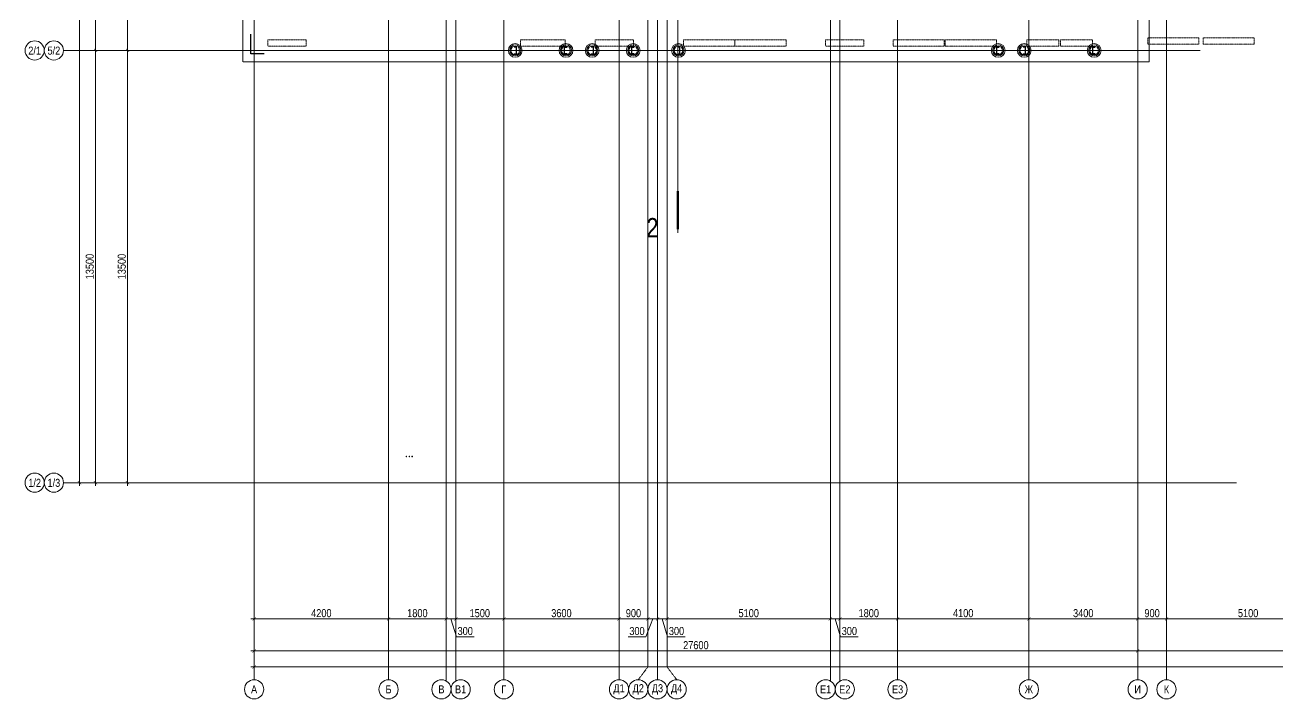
# Model space of a CAD drawing. Header units: millimetres. Extents: x -65509 to 912790, y 446 to 713294.
# Drawn here: x 110242 to 149379, y 288522 to 309571 of the extents above; entities that cross this region are included whole.
import ezdxf
from ezdxf.enums import TextEntityAlignment as Align

# ---------------------------------------------------------------- set-up
doc = ezdxf.new("R2010")
doc.units = ezdxf.units.MM
for name, pattern in [('CENTER2', [28.575, 19.05, -3.175, 3.175, -3.175]), ('DASHED', [19.05, 12.7, -6.35]), ('HIDDEN2', [4.7625, 3.175, -1.5875])]:
    doc.linetypes.add(name, pattern=pattern)
doc.layers.get('Defpoints').update_dxf_attribs({"color": 250})
for name, color, linetype, lineweight in [('!!! КОНСТРУКТИВ_несоответствия', 10, 'Continuous', 50), ('АР_Кровля_разуклонка', 4, 'Continuous', 9), ('АР_Разрезы марка', 7, 'Continuous', 13), ('КМ_Фахверки', 250, 'Continuous', 25), ('КМ_Фахверки_марка для кладочных', 250, 'Continuous', 25), ('КМ_Фахверки_марка_внутренние', 250, 'Continuous', 25), ('РД_Оси_100', 250, 'Continuous', 0), ('РД_Оси_размер', 250, 'Continuous', 0), ('РД_Размеры КП', 250, 'Continuous', 25)]:
    doc.layers.add(name, color=color, linetype=linetype, lineweight=lineweight)
doc.layers.add('АР_Делит', color=250, linetype='Continuous', lineweight=0, plot=False)
doc.layers.add('АР_Отопительные приборы', color=1, linetype='HIDDEN2', lineweight=0, true_color=0xff0000)
doc.styles.add('style1', font='ARIALN.TTF')
doc.styles.add('ккк', font='isocpeur.ttf', dxfattribs={"width": 0.85, "oblique": 15})
doc.dimstyles.new('Dim100_ареал', dxfattribs={"dimscale": 100, "dimtxt": 2.5, "dimasz": 1, "dimexe": 1, "dimexo": 1, "dimgap": 0.5, "dimtad": 1, "dimzin": 12, "dimdsep": 46, "dimtxsty": 'style1', "dimblk": 'ARCHTICK', "dimcen": 1, "dimdle": 1, "dimclrd": 256, "dimclre": 256, "dimaunit": 1, "dimadec": 0, "dimazin": 3, "dimtfac": 1, "dimtmove": 1, "dimatfit": 3, "dimldrblk": 'OPEN30', "dimfxl": 4, "dimfxlon": 1, "dimtolj": 1, "dimtzin": 0, "dimlwd": 9, "dimlwe": 9, "dimarcsym": 0})

# ---------------------------------------------------------------- blocks, each defined once
blk = doc.blocks.new('_ArchTick')
at = {"color": 0, "linetype": 'ByBlock', "const_width": 0.15}
blk.add_lwpolyline([(-0.5, -0.5), (0.5, 0.5)], dxfattribs=at)
blk = doc.blocks.new('*D228')
at = {"layer": 'Defpoints', "color": 0, "transparency": 16777216}
for p in [(0, -3255), (4200, -3255), (4200, -4255)]:
    blk.add_point(p, dxfattribs=at)
at = {"layer": 'РД_Оси_размер', "color": 0, "lineweight": 5, "transparency": 16777216}
for p, q in [((-100, -4255), (4300, -4255)), ((0, -4055), (0, -4355)), ((4200, -4055), (4200, -4355))]:
    blk.add_line(p, q, dxfattribs=at)
at = {"layer": 'РД_Оси_размер', "color": 0, "lineweight": 5, "transparency": 16777216, "xscale": 100, "yscale": 100, "zscale": 100, "rotation": 180}
blk.add_blockref('_ArchTick', (0, -4255), dxfattribs=at)
at = {"layer": 'РД_Оси_размер', "color": 0, "lineweight": 5, "transparency": 16777216, "xscale": 100, "yscale": 100, "zscale": 100}
blk.add_blockref('_ArchTick', (4200, -4255), dxfattribs=at)
at = {"layer": 'РД_Оси_размер', "color": 0, "transparency": 16777216, "insert": (2100, -4077), "char_height": 250, "attachment_point": 5, "style": 'style1'}
blk.add_mtext('\\A1;4200', dxfattribs=at)
blk = doc.blocks.new('_Open30')
at = {"color": 0, "linetype": 'ByBlock', "lineweight": -2}
for p, q in [((-1, 0.27), (0, 0)), ((0, 0), (-1, -0.27)), ((0, 0), (-1, 0))]:
    blk.add_line(p, q, dxfattribs=at)
blk = doc.blocks.new('A-iden')
at = {"linetype": 'Continuous', "lineweight": 5}
blk.add_circle((0, -4), 3, dxfattribs=at)
at = {"color": 0, "linetype": 'Continuous', "lineweight": 20, "style": 'ккк', "width": 0.85}
blk.add_attdef('ID', text='', height=8, dxfattribs=at).set_placement((0.31, -3.85), align=Align.MIDDLE_CENTER)
blk = doc.blocks.new('*D281')
at = {"layer": 'Defpoints', "color": 0, "transparency": 16777216}
for p in [(4200, -3255), (6000, -3255), (6000, -4255)]:
    blk.add_point(p, dxfattribs=at)
at = {"layer": 'РД_Оси_размер', "color": 0, "lineweight": 5, "transparency": 16777216}
for p, q in [((4100, -4255), (6100, -4255)), ((4200, -4055), (4200, -4355)), ((6000, -4055), (6000, -4355))]:
    blk.add_line(p, q, dxfattribs=at)
at = {"layer": 'РД_Оси_размер', "color": 0, "lineweight": 5, "transparency": 16777216, "xscale": 100, "yscale": 100, "zscale": 100, "rotation": 180}
blk.add_blockref('_ArchTick', (4200, -4255), dxfattribs=at)
at = {"layer": 'РД_Оси_размер', "color": 0, "lineweight": 5, "transparency": 16777216, "xscale": 100, "yscale": 100, "zscale": 100}
blk.add_blockref('_ArchTick', (6000, -4255), dxfattribs=at)
at = {"layer": 'РД_Оси_размер', "color": 0, "transparency": 16777216, "insert": (5100, -4077), "char_height": 250, "attachment_point": 5, "style": 'style1'}
blk.add_mtext('\\A1;1800', dxfattribs=at)
blk = doc.blocks.new('*D282')
at = {"layer": 'Defpoints', "color": 0, "transparency": 16777216}
for p in [(6000, -3255), (6300, -3255), (6300, -4255)]:
    blk.add_point(p, dxfattribs=at)
at = {"layer": 'РД_Оси_размер', "color": 0, "lineweight": 5, "transparency": 16777216}
for p, q in [((5900, -4255), (6400, -4255)), ((6000, -4055), (6000, -4355)), ((6150, -4255), (6317, -4813)), ((6300, -4055), (6300, -4355)), ((6317, -4813), (6870, -4813))]:
    blk.add_line(p, q, dxfattribs=at)
at = {"layer": 'РД_Оси_размер', "color": 0, "lineweight": 5, "transparency": 16777216, "xscale": 100, "yscale": 100, "zscale": 100, "rotation": 180}
blk.add_blockref('_ArchTick', (6000, -4255), dxfattribs=at)
at = {"layer": 'РД_Оси_размер', "color": 0, "lineweight": 5, "transparency": 16777216, "xscale": 100, "yscale": 100, "zscale": 100}
blk.add_blockref('_ArchTick', (6300, -4255), dxfattribs=at)
at = {"layer": 'РД_Оси_размер', "color": 0, "transparency": 16777216, "insert": (6594, -4635), "char_height": 250, "attachment_point": 5, "style": 'style1'}
blk.add_mtext('\\A1;300', dxfattribs=at)
blk = doc.blocks.new('*D283')
at = {"layer": 'Defpoints', "color": 0, "transparency": 16777216}
for p in [(6300, -3255), (7800, -3255), (7800, -4255)]:
    blk.add_point(p, dxfattribs=at)
at = {"layer": 'РД_Оси_размер', "color": 0, "lineweight": 5, "transparency": 16777216}
for p, q in [((6200, -4255), (7900, -4255)), ((6300, -4055), (6300, -4355)), ((7800, -4055), (7800, -4355))]:
    blk.add_line(p, q, dxfattribs=at)
at = {"layer": 'РД_Оси_размер', "color": 0, "lineweight": 5, "transparency": 16777216, "xscale": 100, "yscale": 100, "zscale": 100, "rotation": 180}
blk.add_blockref('_ArchTick', (6300, -4255), dxfattribs=at)
at = {"layer": 'РД_Оси_размер', "color": 0, "lineweight": 5, "transparency": 16777216, "xscale": 100, "yscale": 100, "zscale": 100}
blk.add_blockref('_ArchTick', (7800, -4255), dxfattribs=at)
at = {"layer": 'РД_Оси_размер', "color": 0, "transparency": 16777216, "insert": (7050, -4077), "char_height": 250, "attachment_point": 5, "style": 'style1'}
blk.add_mtext('\\A1;1500', dxfattribs=at)
blk = doc.blocks.new('*D284')
at = {"layer": 'Defpoints', "color": 0, "transparency": 16777216}
for p in [(7800, -3255), (11400, -3255), (11400, -4255)]:
    blk.add_point(p, dxfattribs=at)
at = {"layer": 'РД_Оси_размер', "color": 0, "lineweight": 5, "transparency": 16777216}
for p, q in [((7700, -4255), (11500, -4255)), ((7800, -4055), (7800, -4355)), ((11400, -4055), (11400, -4355))]:
    blk.add_line(p, q, dxfattribs=at)
at = {"layer": 'РД_Оси_размер', "color": 0, "lineweight": 5, "transparency": 16777216, "xscale": 100, "yscale": 100, "zscale": 100, "rotation": 180}
blk.add_blockref('_ArchTick', (7800, -4255), dxfattribs=at)
at = {"layer": 'РД_Оси_размер', "color": 0, "lineweight": 5, "transparency": 16777216, "xscale": 100, "yscale": 100, "zscale": 100}
blk.add_blockref('_ArchTick', (11400, -4255), dxfattribs=at)
at = {"layer": 'РД_Оси_размер', "color": 0, "transparency": 16777216, "insert": (9600, -4077), "char_height": 250, "attachment_point": 5, "style": 'style1'}
blk.add_mtext('\\A1;3600', dxfattribs=at)
blk = doc.blocks.new('*D285')
at = {"layer": 'Defpoints', "color": 0, "transparency": 16777216}
for p in [(11400, -3255), (12300, -3255), (12300, -4255)]:
    blk.add_point(p, dxfattribs=at)
at = {"layer": 'РД_Оси_размер', "color": 0, "lineweight": 5, "transparency": 16777216}
for p, q in [((11300, -4255), (12400, -4255)), ((11400, -4055), (11400, -4355)), ((12300, -4055), (12300, -4355))]:
    blk.add_line(p, q, dxfattribs=at)
at = {"layer": 'РД_Оси_размер', "color": 0, "lineweight": 5, "transparency": 16777216, "xscale": 100, "yscale": 100, "zscale": 100, "rotation": 180}
blk.add_blockref('_ArchTick', (11400, -4255), dxfattribs=at)
at = {"layer": 'РД_Оси_размер', "color": 0, "lineweight": 5, "transparency": 16777216, "xscale": 100, "yscale": 100, "zscale": 100}
blk.add_blockref('_ArchTick', (12300, -4255), dxfattribs=at)
at = {"layer": 'РД_Оси_размер', "color": 0, "transparency": 16777216, "insert": (11850, -4077), "char_height": 250, "attachment_point": 5, "style": 'style1'}
blk.add_mtext('\\A1;900', dxfattribs=at)
blk = doc.blocks.new('*D286')
at = {"layer": 'Defpoints', "color": 0, "transparency": 16777216}
for p in [(12300, -3255), (12600, -3255), (12600, -4255)]:
    blk.add_point(p, dxfattribs=at)
at = {"layer": 'РД_Оси_размер', "color": 0, "lineweight": 5, "transparency": 16777216}
for p, q in [((12200, -4255), (12700, -4255)), ((12450, -4255), (12237, -4813)), ((12300, -4055), (12300, -4355)), ((12600, -4055), (12600, -4355)), ((12237, -4813), (11684, -4813))]:
    blk.add_line(p, q, dxfattribs=at)
at = {"layer": 'РД_Оси_размер', "color": 0, "lineweight": 5, "transparency": 16777216, "xscale": 100, "yscale": 100, "zscale": 100, "rotation": 180}
blk.add_blockref('_ArchTick', (12300, -4255), dxfattribs=at)
at = {"layer": 'РД_Оси_размер', "color": 0, "lineweight": 5, "transparency": 16777216, "xscale": 100, "yscale": 100, "zscale": 100}
blk.add_blockref('_ArchTick', (12600, -4255), dxfattribs=at)
at = {"layer": 'РД_Оси_размер', "color": 0, "transparency": 16777216, "insert": (11960, -4636), "char_height": 250, "attachment_point": 5, "style": 'style1'}
blk.add_mtext('\\A1;300', dxfattribs=at)
blk = doc.blocks.new('*D287')
at = {"layer": 'Defpoints', "color": 0, "transparency": 16777216}
for p in [(12600, -3255), (12900, -3255), (12900, -4255)]:
    blk.add_point(p, dxfattribs=at)
at = {"layer": 'РД_Оси_размер', "color": 0, "lineweight": 5, "transparency": 16777216}
for p, q in [((12500, -4255), (13000, -4255)), ((12600, -4055), (12600, -4355)), ((12750, -4255), (12917, -4813)), ((12900, -4055), (12900, -4355)), ((12917, -4813), (13470, -4813))]:
    blk.add_line(p, q, dxfattribs=at)
at = {"layer": 'РД_Оси_размер', "color": 0, "lineweight": 5, "transparency": 16777216, "xscale": 100, "yscale": 100, "zscale": 100, "rotation": 180}
blk.add_blockref('_ArchTick', (12600, -4255), dxfattribs=at)
at = {"layer": 'РД_Оси_размер', "color": 0, "lineweight": 5, "transparency": 16777216, "xscale": 100, "yscale": 100, "zscale": 100}
blk.add_blockref('_ArchTick', (12900, -4255), dxfattribs=at)
at = {"layer": 'РД_Оси_размер', "color": 0, "transparency": 16777216, "insert": (13194, -4635), "char_height": 250, "attachment_point": 5, "style": 'style1'}
blk.add_mtext('\\A1;300', dxfattribs=at)
blk = doc.blocks.new('*D288')
at = {"layer": 'Defpoints', "color": 0, "transparency": 16777216}
for p in [(12900, -3255), (18000, -3255), (18000, -4255)]:
    blk.add_point(p, dxfattribs=at)
at = {"layer": 'РД_Оси_размер', "color": 0, "lineweight": 5, "transparency": 16777216}
for p, q in [((12800, -4255), (18100, -4255)), ((12900, -4055), (12900, -4355)), ((18000, -4055), (18000, -4355))]:
    blk.add_line(p, q, dxfattribs=at)
at = {"layer": 'РД_Оси_размер', "color": 0, "lineweight": 5, "transparency": 16777216, "xscale": 100, "yscale": 100, "zscale": 100, "rotation": 180}
blk.add_blockref('_ArchTick', (12900, -4255), dxfattribs=at)
at = {"layer": 'РД_Оси_размер', "color": 0, "lineweight": 5, "transparency": 16777216, "xscale": 100, "yscale": 100, "zscale": 100}
blk.add_blockref('_ArchTick', (18000, -4255), dxfattribs=at)
at = {"layer": 'РД_Оси_размер', "color": 0, "transparency": 16777216, "insert": (15450, -4077), "char_height": 250, "attachment_point": 5, "style": 'style1'}
blk.add_mtext('\\A1;5100', dxfattribs=at)
blk = doc.blocks.new('*D289')
at = {"layer": 'Defpoints', "color": 0, "transparency": 16777216}
for p in [(18000, -3255), (18300, -3255), (18300, -4255)]:
    blk.add_point(p, dxfattribs=at)
at = {"layer": 'РД_Оси_размер', "color": 0, "lineweight": 5, "transparency": 16777216}
for p, q in [((17900, -4255), (18400, -4255)), ((18000, -4055), (18000, -4355)), ((18150, -4255), (18317, -4813)), ((18300, -4055), (18300, -4355)), ((18317, -4813), (18870, -4813))]:
    blk.add_line(p, q, dxfattribs=at)
at = {"layer": 'РД_Оси_размер', "color": 0, "lineweight": 5, "transparency": 16777216, "xscale": 100, "yscale": 100, "zscale": 100, "rotation": 180}
blk.add_blockref('_ArchTick', (18000, -4255), dxfattribs=at)
at = {"layer": 'РД_Оси_размер', "color": 0, "lineweight": 5, "transparency": 16777216, "xscale": 100, "yscale": 100, "zscale": 100}
blk.add_blockref('_ArchTick', (18300, -4255), dxfattribs=at)
at = {"layer": 'РД_Оси_размер', "color": 0, "transparency": 16777216, "insert": (18594, -4635), "char_height": 250, "attachment_point": 5, "style": 'style1'}
blk.add_mtext('\\A1;300', dxfattribs=at)
blk = doc.blocks.new('*D290')
at = {"layer": 'Defpoints', "color": 0, "transparency": 16777216}
for p in [(18300, -3255), (20100, -3255), (20100, -4255)]:
    blk.add_point(p, dxfattribs=at)
at = {"layer": 'РД_Оси_размер', "color": 0, "lineweight": 5, "transparency": 16777216}
for p, q in [((18200, -4255), (20200, -4255)), ((18300, -4055), (18300, -4355)), ((20100, -4055), (20100, -4355))]:
    blk.add_line(p, q, dxfattribs=at)
at = {"layer": 'РД_Оси_размер', "color": 0, "lineweight": 5, "transparency": 16777216, "xscale": 100, "yscale": 100, "zscale": 100, "rotation": 180}
blk.add_blockref('_ArchTick', (18300, -4255), dxfattribs=at)
at = {"layer": 'РД_Оси_размер', "color": 0, "lineweight": 5, "transparency": 16777216, "xscale": 100, "yscale": 100, "zscale": 100}
blk.add_blockref('_ArchTick', (20100, -4255), dxfattribs=at)
at = {"layer": 'РД_Оси_размер', "color": 0, "transparency": 16777216, "insert": (19200, -4077), "char_height": 250, "attachment_point": 5, "style": 'style1'}
blk.add_mtext('\\A1;1800', dxfattribs=at)
blk = doc.blocks.new('*D291')
at = {"layer": 'Defpoints', "color": 0, "transparency": 16777216}
for p in [(20100, -3255), (24200, -3255), (24200, -4255)]:
    blk.add_point(p, dxfattribs=at)
at = {"layer": 'РД_Оси_размер', "color": 0, "lineweight": 5, "transparency": 16777216}
for p, q in [((20000, -4255), (24300, -4255)), ((20100, -4055), (20100, -4355)), ((24200, -4055), (24200, -4355))]:
    blk.add_line(p, q, dxfattribs=at)
at = {"layer": 'РД_Оси_размер', "color": 0, "lineweight": 5, "transparency": 16777216, "xscale": 100, "yscale": 100, "zscale": 100, "rotation": 180}
blk.add_blockref('_ArchTick', (20100, -4255), dxfattribs=at)
at = {"layer": 'РД_Оси_размер', "color": 0, "lineweight": 5, "transparency": 16777216, "xscale": 100, "yscale": 100, "zscale": 100}
blk.add_blockref('_ArchTick', (24200, -4255), dxfattribs=at)
at = {"layer": 'РД_Оси_размер', "color": 0, "transparency": 16777216, "insert": (22150, -4077), "char_height": 250, "attachment_point": 5, "style": 'style1'}
blk.add_mtext('\\A1;4100', dxfattribs=at)
blk = doc.blocks.new('*D292')
at = {"layer": 'Defpoints', "color": 0, "transparency": 16777216}
for p in [(24200, -3255), (27600, -3255), (27600, -4255)]:
    blk.add_point(p, dxfattribs=at)
at = {"layer": 'РД_Оси_размер', "color": 0, "lineweight": 5, "transparency": 16777216}
for p, q in [((24100, -4255), (27700, -4255)), ((24200, -4055), (24200, -4355)), ((27600, -4055), (27600, -4355))]:
    blk.add_line(p, q, dxfattribs=at)
at = {"layer": 'РД_Оси_размер', "color": 0, "lineweight": 5, "transparency": 16777216, "xscale": 100, "yscale": 100, "zscale": 100, "rotation": 180}
blk.add_blockref('_ArchTick', (24200, -4255), dxfattribs=at)
at = {"layer": 'РД_Оси_размер', "color": 0, "lineweight": 5, "transparency": 16777216, "xscale": 100, "yscale": 100, "zscale": 100}
blk.add_blockref('_ArchTick', (27600, -4255), dxfattribs=at)
at = {"layer": 'РД_Оси_размер', "color": 0, "transparency": 16777216, "insert": (25900, -4077), "char_height": 250, "attachment_point": 5, "style": 'style1'}
blk.add_mtext('\\A1;3400', dxfattribs=at)
blk = doc.blocks.new('*D293')
at = {"layer": 'Defpoints', "color": 0, "transparency": 16777216}
for p in [(27600, -3255), (28500, -3255), (28500, -4255)]:
    blk.add_point(p, dxfattribs=at)
at = {"layer": 'РД_Оси_размер', "color": 0, "lineweight": 5, "transparency": 16777216}
for p, q in [((27500, -4255), (28600, -4255)), ((27600, -4055), (27600, -4355)), ((28500, -4055), (28500, -4355))]:
    blk.add_line(p, q, dxfattribs=at)
at = {"layer": 'РД_Оси_размер', "color": 0, "lineweight": 5, "transparency": 16777216, "xscale": 100, "yscale": 100, "zscale": 100, "rotation": 180}
blk.add_blockref('_ArchTick', (27600, -4255), dxfattribs=at)
at = {"layer": 'РД_Оси_размер', "color": 0, "lineweight": 5, "transparency": 16777216, "xscale": 100, "yscale": 100, "zscale": 100}
blk.add_blockref('_ArchTick', (28500, -4255), dxfattribs=at)
at = {"layer": 'РД_Оси_размер', "color": 0, "transparency": 16777216, "insert": (28050, -4077), "char_height": 250, "attachment_point": 5, "style": 'style1'}
blk.add_mtext('\\A1;900', dxfattribs=at)
blk = doc.blocks.new('*D294')
at = {"layer": 'Defpoints', "color": 0, "transparency": 16777216}
for p in [(28500, -3255), (33600, -3255), (33600, -4255)]:
    blk.add_point(p, dxfattribs=at)
at = {"layer": 'РД_Оси_размер', "color": 0, "lineweight": 5, "transparency": 16777216}
for p, q in [((28400, -4255), (33700, -4255)), ((28500, -4055), (28500, -4355)), ((33600, -4055), (33600, -4355))]:
    blk.add_line(p, q, dxfattribs=at)
at = {"layer": 'РД_Оси_размер', "color": 0, "lineweight": 5, "transparency": 16777216, "xscale": 100, "yscale": 100, "zscale": 100, "rotation": 180}
blk.add_blockref('_ArchTick', (28500, -4255), dxfattribs=at)
at = {"layer": 'РД_Оси_размер', "color": 0, "lineweight": 5, "transparency": 16777216, "xscale": 100, "yscale": 100, "zscale": 100}
blk.add_blockref('_ArchTick', (33600, -4255), dxfattribs=at)
at = {"layer": 'РД_Оси_размер', "color": 0, "transparency": 16777216, "insert": (31050, -4077), "char_height": 250, "attachment_point": 5, "style": 'style1'}
blk.add_mtext('\\A1;5100', dxfattribs=at)
blk = doc.blocks.new('*D204')
at = {"layer": 'Defpoints', "color": 0, "transparency": 16777216}
for p in [(0, -3255), (114600, -3255), (114600, -5755)]:
    blk.add_point(p, dxfattribs=at)
at = {"layer": 'РД_Оси_размер', "color": 0, "lineweight": 5, "transparency": 16777216}
for p, q in [((-100, -5755), (114700, -5755)), ((0, -5555), (0, -5855)), ((114600, -5555), (114600, -5855))]:
    blk.add_line(p, q, dxfattribs=at)
at = {"layer": 'РД_Оси_размер', "color": 0, "lineweight": 5, "transparency": 16777216, "xscale": 100, "yscale": 100, "zscale": 100, "rotation": 180}
blk.add_blockref('_ArchTick', (0, -5755), dxfattribs=at)
at = {"layer": 'РД_Оси_размер', "color": 0, "lineweight": 5, "transparency": 16777216, "xscale": 100, "yscale": 100, "zscale": 100}
blk.add_blockref('_ArchTick', (114600, -5755), dxfattribs=at)
at = {"layer": 'РД_Оси_размер', "color": 0, "transparency": 16777216, "insert": (57300, -5577), "char_height": 250, "attachment_point": 5, "style": 'style1'}
blk.add_mtext('\\A1;114600', dxfattribs=at)
blk = doc.blocks.new('*D245')
at = {"layer": 'Defpoints', "color": 0, "transparency": 16777216}
for p in [(-5455, 134700), (-2955, 134700), (-2955, 0)]:
    blk.add_point(p, dxfattribs=at)
at = {"layer": 'РД_Оси_размер', "color": 0, "lineweight": 5, "transparency": 16777216}
for p, q in [((-5255, 134700), (-5555, 134700)), ((-5455, -100), (-5455, 134800)), ((-5255, 0), (-5555, 0))]:
    blk.add_line(p, q, dxfattribs=at)
at = {"layer": 'РД_Оси_размер', "color": 0, "lineweight": 5, "transparency": 16777216, "xscale": 100, "yscale": 100, "zscale": 100}
for p, rotation in [((-5455, 134700), 90), ((-5455, 0), 270)]:
    blk.add_blockref('_ArchTick', p, dxfattribs=dict(at, rotation=rotation))
at = {"layer": 'РД_Оси_размер', "color": 0, "transparency": 16777216, "insert": (-5633, 67350), "char_height": 250, "attachment_point": 5, "rotation": 90, "style": 'style1'}
blk.add_mtext('\\A1;134700', dxfattribs=at)
blk = doc.blocks.new('*D205')
at = {"layer": 'Defpoints', "color": 0, "transparency": 16777216}
for p in [(-3955, 13500), (-3220, 13500), (-2955, 0)]:
    blk.add_point(p, dxfattribs=at)
at = {"layer": 'РД_Оси_размер', "color": 0, "lineweight": 5, "transparency": 16777216}
for p, q in [((-3755, 13500), (-4055, 13500)), ((-3955, -100), (-3955, 13600)), ((-3755, 0), (-4055, 0))]:
    blk.add_line(p, q, dxfattribs=at)
at = {"layer": 'РД_Оси_размер', "color": 0, "lineweight": 5, "transparency": 16777216, "xscale": 100, "yscale": 100, "zscale": 100}
for p, rotation in [((-3955, 13500), 90), ((-3955, 0), 270)]:
    blk.add_blockref('_ArchTick', p, dxfattribs=dict(at, rotation=rotation))
at = {"layer": 'РД_Оси_размер', "color": 0, "transparency": 16777216, "insert": (-4133, 6750), "char_height": 250, "attachment_point": 5, "rotation": 90, "style": 'style1'}
blk.add_mtext('\\A1;13500', dxfattribs=at)
blk = doc.blocks.new('*D206')
at = {"layer": 'Defpoints', "color": 0, "transparency": 16777216}
for p in [(-3955, 21300), (-2955, 21300), (-3220, 13500)]:
    blk.add_point(p, dxfattribs=at)
at = {"layer": 'РД_Оси_размер', "color": 0, "lineweight": 5, "transparency": 16777216}
for p, q in [((-3755, 21300), (-4055, 21300)), ((-3955, 13400), (-3955, 21400)), ((-3755, 13500), (-4055, 13500))]:
    blk.add_line(p, q, dxfattribs=at)
at = {"layer": 'РД_Оси_размер', "color": 0, "lineweight": 5, "transparency": 16777216, "xscale": 100, "yscale": 100, "zscale": 100}
for p, rotation in [((-3955, 21300), 90), ((-3955, 13500), 270)]:
    blk.add_blockref('_ArchTick', p, dxfattribs=dict(at, rotation=rotation))
at = {"layer": 'РД_Оси_размер', "color": 0, "transparency": 16777216, "insert": (-4133, 17400), "char_height": 250, "attachment_point": 5, "rotation": 90, "style": 'style1'}
blk.add_mtext('\\A1;7800', dxfattribs=at)
blk = doc.blocks.new('*D236')
at = {"layer": 'Defpoints', "color": 0, "transparency": 16777216}
for p in [(-4955, 13500), (-2955, 13500), (-2955, 0)]:
    blk.add_point(p, dxfattribs=at)
at = {"layer": 'РД_Оси_размер', "color": 0, "lineweight": 5, "transparency": 16777216}
for p, q in [((-4755, 13500), (-5055, 13500)), ((-4955, -100), (-4955, 13600)), ((-4755, 0), (-5055, 0))]:
    blk.add_line(p, q, dxfattribs=at)
at = {"layer": 'РД_Оси_размер', "color": 0, "lineweight": 5, "transparency": 16777216, "xscale": 100, "yscale": 100, "zscale": 100}
for p, rotation in [((-4955, 13500), 90), ((-4955, 0), 270)]:
    blk.add_blockref('_ArchTick', p, dxfattribs=dict(at, rotation=rotation))
at = {"layer": 'РД_Оси_размер', "color": 0, "transparency": 16777216, "insert": (-5133, 6750), "char_height": 250, "attachment_point": 5, "rotation": 90, "style": 'style1'}
blk.add_mtext('\\A1;13500', dxfattribs=at)
blk = doc.blocks.new('*D237')
at = {"layer": 'Defpoints', "color": 0, "transparency": 16777216}
for p in [(-4955, 63900), (-2955, 63900), (-2955, 13500)]:
    blk.add_point(p, dxfattribs=at)
at = {"layer": 'РД_Оси_размер', "color": 0, "lineweight": 5, "transparency": 16777216}
for p, q in [((-4755, 63900), (-5055, 63900)), ((-4955, 13400), (-4955, 64000)), ((-4755, 13500), (-5055, 13500))]:
    blk.add_line(p, q, dxfattribs=at)
at = {"layer": 'РД_Оси_размер', "color": 0, "lineweight": 5, "transparency": 16777216, "xscale": 100, "yscale": 100, "zscale": 100}
for p, rotation in [((-4955, 63900), 90), ((-4955, 13500), 270)]:
    blk.add_blockref('_ArchTick', p, dxfattribs=dict(at, rotation=rotation))
at = {"layer": 'РД_Оси_размер', "color": 0, "transparency": 16777216, "insert": (-5133, 38700), "char_height": 250, "attachment_point": 5, "rotation": 90, "style": 'style1'}
blk.add_mtext('\\A1;50400', dxfattribs=at)
blk = doc.blocks.new('*D241')
at = {"layer": 'Defpoints', "color": 0, "transparency": 16777216}
for p in [(0, -3255), (27600, -3255), (27600, -5255)]:
    blk.add_point(p, dxfattribs=at)
at = {"layer": 'РД_Оси_размер', "color": 0, "lineweight": 5, "transparency": 16777216}
for p, q in [((0, -5055), (0, -5355)), ((27600, -5055), (27600, -5355)), ((-100, -5255), (27700, -5255))]:
    blk.add_line(p, q, dxfattribs=at)
at = {"layer": 'РД_Оси_размер', "color": 0, "lineweight": 5, "transparency": 16777216, "xscale": 100, "yscale": 100, "zscale": 100, "rotation": 180}
blk.add_blockref('_ArchTick', (0, -5255), dxfattribs=at)
at = {"layer": 'РД_Оси_размер', "color": 0, "lineweight": 5, "transparency": 16777216, "xscale": 100, "yscale": 100, "zscale": 100}
blk.add_blockref('_ArchTick', (27600, -5255), dxfattribs=at)
at = {"layer": 'РД_Оси_размер', "color": 0, "transparency": 16777216, "insert": (13800, -5077), "char_height": 250, "attachment_point": 5, "style": 'style1'}
blk.add_mtext('\\A1;27600', dxfattribs=at)
blk = doc.blocks.new('*D224')
at = {"layer": 'Defpoints', "color": 0, "transparency": 16777216}
for p in [(27600, -3255), (45600, -3253), (45600, -5255)]:
    blk.add_point(p, dxfattribs=at)
at = {"layer": 'РД_Оси_размер', "color": 0, "lineweight": 5, "transparency": 16777216}
for p, q in [((27600, -5055), (27600, -5355)), ((45600, -5055), (45600, -5355)), ((27500, -5255), (45700, -5255))]:
    blk.add_line(p, q, dxfattribs=at)
at = {"layer": 'РД_Оси_размер', "color": 0, "lineweight": 5, "transparency": 16777216, "xscale": 100, "yscale": 100, "zscale": 100, "rotation": 180}
blk.add_blockref('_ArchTick', (27600, -5255), dxfattribs=at)
at = {"layer": 'РД_Оси_размер', "color": 0, "lineweight": 5, "transparency": 16777216, "xscale": 100, "yscale": 100, "zscale": 100}
blk.add_blockref('_ArchTick', (45600, -5255), dxfattribs=at)
at = {"layer": 'РД_Оси_размер', "color": 0, "transparency": 16777216, "insert": (36600, -5077), "char_height": 250, "attachment_point": 5, "style": 'style1'}
blk.add_mtext('\\A1;18000', dxfattribs=at)
blk = doc.blocks.new('Ф_пеноблок 200')
at = {"layer": 'АР_Делит', "color": 1}
for radius in [216, 173, 136]:
    blk.add_circle((103, -42), radius, dxfattribs=at)
at = {"layer": 'КМ_Фахверки'}
blk.add_lwpolyline([(0, -75), (0, 0), (200, 0), (200, -75)], dxfattribs=at)
blk = doc.blocks.new('Bottom_R_1200')
at = {"layer": 'АР_Отопительные приборы'}
blk.add_lwpolyline([(-600, -100), (600, -100), (600, 100), (-600, 100)], close=True, dxfattribs=at)
blk = doc.blocks.new('Bottom_R_1400')
at = {"layer": 'АР_Отопительные приборы'}
blk.add_lwpolyline([(-700, -100), (700, -100), (700, 100), (-700, 100)], close=True, dxfattribs=at)
blk = doc.blocks.new('Bottom_R_1600')
at = {"layer": 'АР_Отопительные приборы'}
blk.add_lwpolyline([(-800, -100), (800, -100), (800, 100), (-800, 100)], close=True, dxfattribs=at)
blk = doc.blocks.new('Bottom_R_1000')
at = {"layer": 'АР_Отопительные приборы'}
blk.add_lwpolyline([(-500, -100), (500, -100), (500, 100), (-500, 100)], close=True, dxfattribs=at)
blk = doc.blocks.new('Bottom_L_1600')
at = {"layer": 'АР_Отопительные приборы'}
blk.add_lwpolyline([(800, -100), (-800, -100), (-800, 100), (800, 100)], close=True, dxfattribs=at)
blk = doc.blocks.new('СОШ_2200_АР_ОСИ_М100_28.05.24')
at = {"layer": 'АР_Делит', "color": 5, "linetype": 'DASHED'}
blk.add_lwpolyline([(114955, 135155), (114955, -355), (93595.036, -355), (93595.036, 13855), (94145, 13855), (94145, 68320), (66055, 68320), (66055, 13857.73), (83455, 13857.73), (83455, -355), (45245, -355), (45245, 13145), (44695, 13145), (44695, 26755), (45245, 26755), (45245, 68320), (20455, 68320), (20455, 26755), (27955, 26755), (27955, 13145), (-355, 13145), (-355, 100855)], dxfattribs=at)
at = {"layer": 'АР_Делит'}
for points in [[(0, -2065.317), (0, 2065.317)], [(-2065.317, 0), (2065.317, 0)]]:
    blk.add_lwpolyline(points, dxfattribs=at)
at = {"layer": 'РД_Оси_100', "linetype": 'CENTER2'}
for p, q in [((0, -6155), (0, 139938.679)), ((4200, -6155), (4200, 139938.679)), ((20100, -6155), (20100, 139938.679)), ((27600, -6155), (27600, 139938.679)), ((-5954.958, 13500), (29555, 13500)), ((-5954.958, 0), (30690.994, 0))]:
    blk.add_line(p, q, dxfattribs=at)
at = {"layer": 'РД_Оси_100', "color": 1, "linetype": 'CENTER2'}
blk.add_line((24200, -6155), (24200, 139938.679), dxfattribs=at)
at = {"layer": 'РД_Оси_100', "linetype": 'CENTER2'}
for points in [[(5849.555, 139938.679), (6000, 139538.679), (6000, -6194.559)], [(6300, -6195.83), (6300, 139538.679), (6450, 139938.679)], [(7800, -6155), (7800, 139938.679)], [(11400, 139938.679), (11400, -6155)], [(12000.12, -6155), (12300, -5755), (12300, 139538.679), (12000, 139938.679)], [(12600, -6155), (12600, 139938.679)], [(13200, -6155), (12900, -5755), (12900, 139538.679), (13220.167, 139939.357)], [(17850, 139938.679), (18000, 139538.679), (18000, -6194.092)], [(18300, -6196.31), (18300, 139538.679), (18450, 139938.679)], [(28500, -6155), (28500, 139938.679)]]:
    blk.add_lwpolyline(points, dxfattribs=at)
at = {"layer": 'РД_Оси_100', "color": 0}
ref = blk.add_blockref('A-iden', (-6854.958, 13900), dxfattribs=dict(at, xscale=100, yscale=100, zscale=100))
ref.add_attrib('ID', '2/1', dxfattribs={"layer": '0', "linetype": 'Continuous', "height": 250, "style": 'style1'}).set_placement((-6854.958, 13500), align=Align.MIDDLE)
ref = blk.add_blockref('A-iden', (-6254.958, 13900), dxfattribs=dict(at, xscale=100, yscale=100, zscale=100))
ref.add_attrib('ID', '5/2', dxfattribs={"layer": '0', "linetype": 'Continuous', "height": 250, "style": 'style1'}).set_placement((-6254.958, 13500), align=Align.MIDDLE)
ref = blk.add_blockref('A-iden', (-6854.958, 400), dxfattribs=dict(at, xscale=100, yscale=100, zscale=100))
ref.add_attrib('ID', '1/2', dxfattribs={"layer": '0', "linetype": 'Continuous', "height": 250, "style": 'style1'}).set_placement((-6854.958, 0), align=Align.MIDDLE)
ref = blk.add_blockref('A-iden', (-6254.958, 400), dxfattribs=dict(at, xscale=100, yscale=100, zscale=100))
ref.add_attrib('ID', '1/3', dxfattribs={"layer": '0', "linetype": 'Continuous', "height": 250, "style": 'style1'}).set_placement((-6254.958, 0), align=Align.MIDDLE)
ref = blk.add_blockref('A-iden', (0, -6054.999), dxfattribs=dict(at, xscale=100, yscale=100, zscale=100))
ref.add_attrib('ID', 'А', dxfattribs={"layer": '0', "linetype": 'Continuous', "height": 250, "style": 'style1'}).set_placement((0, -6454.999), align=Align.MIDDLE)
ref = blk.add_blockref('A-iden', (4200, -6054.999), dxfattribs=dict(at, xscale=100, yscale=100, zscale=100))
ref.add_attrib('ID', 'Б', dxfattribs={"layer": '0', "linetype": 'Continuous', "height": 250, "style": 'style1'}).set_placement((4200, -6454.999), align=Align.MIDDLE)
ref = blk.add_blockref('A-iden', (5851.101, -6054.999), dxfattribs=dict(at, xscale=100, yscale=100, zscale=100))
ref.add_attrib('ID', 'В', dxfattribs={"layer": '0', "linetype": 'Continuous', "height": 250, "style": 'style1'}).set_placement((5851.101, -6454.999), align=Align.MIDDLE)
ref = blk.add_blockref('A-iden', (6451.101, -6054.999), dxfattribs=dict(at, xscale=100, yscale=100, zscale=100))
ref.add_attrib('ID', 'В1', dxfattribs={"layer": '0', "linetype": 'Continuous', "height": 250, "style": 'style1'}).set_placement((6451.101, -6454.999), align=Align.MIDDLE)
ref = blk.add_blockref('A-iden', (7800.734, -6054.999), dxfattribs=dict(at, xscale=100, yscale=100, zscale=100))
ref.add_attrib('ID', 'Г', dxfattribs={"layer": '0', "linetype": 'Continuous', "height": 250, "style": 'style1'}).set_placement((7800.734, -6454.999), align=Align.MIDDLE)
ref = blk.add_blockref('A-iden', (11399.266, -6054.999), dxfattribs=dict(at, xscale=100, yscale=100, zscale=100))
ref.add_attrib('ID', 'Д1', dxfattribs={"layer": '0', "linetype": 'Continuous', "height": 250, "style": 'style1'}).set_placement((11399.266, -6454.999), align=Align.MIDDLE)
ref = blk.add_blockref('A-iden', (11999.266, -6054.999), dxfattribs=dict(at, xscale=100, yscale=100, zscale=100))
ref.add_attrib('ID', 'Д2', dxfattribs={"layer": '0', "linetype": 'Continuous', "height": 250, "style": 'style1'}).set_placement((11999.266, -6454.999), align=Align.MIDDLE)
ref = blk.add_blockref('A-iden', (12599.266, -6054.999), dxfattribs=dict(at, xscale=100, yscale=100, zscale=100))
ref.add_attrib('ID', 'Д3', dxfattribs={"layer": '0', "linetype": 'Continuous', "height": 250, "style": 'style1'}).set_placement((12599.266, -6454.999), align=Align.MIDDLE)
ref = blk.add_blockref('A-iden', (13199.266, -6054.999), dxfattribs=dict(at, xscale=100, yscale=100, zscale=100))
ref.add_attrib('ID', 'Д4', dxfattribs={"layer": '0', "linetype": 'Continuous', "height": 250, "style": 'style1'}).set_placement((13199.266, -6454.999), align=Align.MIDDLE)
ref = blk.add_blockref('A-iden', (17851.921, -6054.999), dxfattribs=dict(at, xscale=100, yscale=100, zscale=100))
ref.add_attrib('ID', 'Е1', dxfattribs={"layer": '0', "linetype": 'Continuous', "height": 250, "style": 'style1'}).set_placement((17851.921, -6454.999), align=Align.MIDDLE)
ref = blk.add_blockref('A-iden', (18451.921, -6054.999), dxfattribs=dict(at, xscale=100, yscale=100, zscale=100))
ref.add_attrib('ID', 'Е2', dxfattribs={"layer": '0', "linetype": 'Continuous', "height": 250, "style": 'style1'}).set_placement((18451.921, -6454.999), align=Align.MIDDLE)
ref = blk.add_blockref('A-iden', (20100, -6054.999), dxfattribs=dict(at, xscale=100, yscale=100, zscale=100))
ref.add_attrib('ID', 'Е3', dxfattribs={"layer": '0', "linetype": 'Continuous', "height": 250, "style": 'style1'}).set_placement((20100, -6454.999), align=Align.MIDDLE)
ref = blk.add_blockref('A-iden', (24200, -6054.999), dxfattribs=dict(at, xscale=100, yscale=100, zscale=100))
ref.add_attrib('ID', 'Ж', dxfattribs={"layer": '0', "linetype": 'Continuous', "height": 250, "style": 'style1'}).set_placement((24200, -6454.999), align=Align.MIDDLE)
ref = blk.add_blockref('A-iden', (27600, -6054.999), dxfattribs=dict(at, xscale=100, yscale=100, zscale=100))
ref.add_attrib('ID', 'И', dxfattribs={"layer": '0', "linetype": 'Continuous', "height": 250, "style": 'style1'}).set_placement((27600, -6454.999), align=Align.MIDDLE)
ref = blk.add_blockref('A-iden', (28499.266, -6054.999), dxfattribs=dict(at, xscale=100, yscale=100, zscale=100))
ref.add_attrib('ID', 'К', dxfattribs={"layer": '0', "linetype": 'Continuous', "height": 250, "style": 'style1'}).set_placement((28499.266, -6454.999), align=Align.MIDDLE)
at = {"layer": 'РД_Оси_размер'}
for base, p1, p2, picture, middle in [((-5454.958, 134700), (-2954.958, 0), (-2954.958, 134700), '*D245', (-5632.601, 67350)), ((-4954.958, 63900), (-2954.958, 13500), (-2954.958, 63900), '*D237', (-5132.601, 38700)), ((-3954.958, 21300), (-3220.264, 13500), (-2954.958, 21300), '*D206', (-4132.601, 17400)), ((-4954.958, 13500), (-2954.958, 0), (-2954.958, 13500), '*D236', (-5132.601, 6750)), ((-3954.958, 13500), (-2954.958, 0), (-3220.264, 13500), '*D205', (-4132.601, 6750))]:
    dim = blk.add_linear_dim(base=base, p1=p1, p2=p2, angle=90, dimstyle='Dim100_ареал', dxfattribs=at)
    dim.commit()
    dim.dimension.update_dxf_attribs({"geometry": picture, "text_midpoint": middle})
for base, p1, p2, picture, middle in [((4200, -4255), (0, -3255), (4200, -3255), '*D228', (2100, -4077.357)), ((114600, -5755), (0, -3255), (114600, -3255), '*D204', (57300, -5577.357)), ((27600, -5255), (0, -3255), (27600, -3255), '*D241', (13800, -5077.357)), ((6000, -4255), (4200, -3255), (6000, -3255), '*D281', (5100, -4077.357)), ((6300, -4255), (6000, -3255), (6300, -3255), '*D282', (6367.379, -4635.286)), ((7800, -4255), (6300, -3255), (7800, -3255), '*D283', (7050, -4077.357)), ((11400, -4255), (7800, -3255), (11400, -3255), '*D284', (9600, -4077.357)), ((12300, -4255), (11400, -3255), (12300, -3255), '*D285', (11850, -4077.357)), ((12900, -4255), (12600, -3255), (12900, -3255), '*D287', (12967.379, -4635.286)), ((18000, -4255), (12900, -3255), (18000, -3255), '*D288', (15450, -4077.357)), ((18300, -4255), (18000, -3255), (18300, -3255), '*D289', (18367.379, -4635.286)), ((20100, -4255), (18300, -3255), (20100, -3255), '*D290', (19200, -4077.357)), ((24200, -4255), (20100, -3255), (24200, -3255), '*D291', (22150, -4077.357)), ((27600, -4255), (24200, -3255), (27600, -3255), '*D292', (25900, -4077.357)), ((45600, -5255), (27600, -3255), (45600, -3253.064), '*D224', (36600, -5077.357)), ((28500, -4255), (27600, -3255), (28500, -3255), '*D293', (28050, -4077.357)), ((33600, -4255), (28500, -3255), (33600, -3255), '*D294', (31050, -4077.357))]:
    dim = blk.add_linear_dim(base=base, p1=p1, p2=p2, dimstyle='Dim100_ареал', dxfattribs=at)
    dim.commit()
    dim.dimension.update_dxf_attribs({"geometry": picture, "text_midpoint": middle})
dim = blk.add_linear_dim(base=(12600, -4255), p1=(12300, -3255), p2=(12600, -3255), dimstyle='Dim100_ареал', dxfattribs=at)
dim.commit()
dim.dimension.update_dxf_attribs({"geometry": '*D286', "text_midpoint": (12186.596, -4813.295), "dimtype": 128})

msp = doc.modelspace()

# ---------------------------------------------------------------- linework, layer by layer
at = {"layer": '!!! КОНСТРУКТИВ_несоответствия', "color": 1, "lineweight": 0}
msp.add_lwpolyline([(118901.866, 295276.733), (117397.159, 295276.733), (117397.159, 297840.333)], dxfattribs=at)
at = {"layer": 'АР_Кровля_разуклонка'}
for points in [[(122144.652, 296102.571), (122160.852, 296102.571), (122160.852, 296078.871), (122144.652, 296078.871)], [(122144.652, 296102.571), (122160.852, 296102.571), (122160.852, 296078.871), (122144.652, 296078.871)], [(122238.002, 296102.571), (122254.202, 296102.571), (122254.202, 296078.871), (122238.002, 296078.871)], [(122238.002, 296102.571), (122254.202, 296102.571), (122254.202, 296078.871), (122238.002, 296078.871)], [(122324.252, 296102.571), (122340.452, 296102.571), (122340.452, 296078.871), (122324.252, 296078.871)], [(122324.252, 296102.571), (122340.452, 296102.571), (122340.452, 296078.871), (122324.252, 296078.871)]]:
    msp.add_lwpolyline(points, close=True, dxfattribs=at)
at = {"layer": 'АР_Разрезы марка', "linetype": 'DASHED', "lineweight": 0}
msp.add_lwpolyline([(118444.116, 402467.343), (118444.116, 362370.5), (127440.479, 362370.5), (127440.479, 329302.179), (130630.684, 329302.179), (130630.684, 303075.968)], dxfattribs=at)
at = {"layer": 'АР_Разрезы марка', "lineweight": 50}
msp.add_lwpolyline([(130630.684, 304382.966), (130630.684, 303192.315)], dxfattribs=at)
at = {"layer": 'АР_Разрезы марка'}
msp.add_lwpolyline([(130630.684, 303787.64, 0, 200, 0), (130186.415, 303787.64, 0, 0, 0), (129356.854, 303787.64, 0, 0, 0)], format="xyseb", dxfattribs=at)
at = {"layer": 'КМ_Фахверки_марка для кладочных'}
msp.add_lwpolyline([(117708.159, 308676.733), (117297.159, 308676.733), (117297.159, 309282.733)], dxfattribs=at)
msp.add_lwpolyline([(117708.159, 308676.733), (117297.159, 308676.733), (117297.159, 309282.733)], dxfattribs=at)
at = {"layer": 'КМ_Фахверки_марка_внутренние'}
msp.add_lwpolyline([(117615.402, 308676.733), (117297.159, 308676.733), (117297.159, 308982.408)], dxfattribs=at)
at = {"layer": 'РД_Размеры КП'}
for points in [[(117708.159, 308676.733), (117297.159, 308676.733), (117297.159, 309282.733)], [(117708.159, 308676.733), (117297.159, 308676.733), (117297.159, 309282.733)], [(117708.159, 308676.733), (117297.159, 308676.733), (117297.159, 309129.733)]]:
    msp.add_lwpolyline(points, dxfattribs=at)

# ---------------------------------------------------------------- block references
at = {"layer": 'АР_Отопительные приборы'}
for name, p in [('Bottom_R_1200', (118422.887, 309006.733)), ('Bottom_R_1400', (126416.169, 309006.733)), ('Bottom_R_1200', (128647.159, 309006.733)), ('Bottom_R_1600', (131611.988, 309006.733)), ('Bottom_R_1600', (133211.988, 309006.733)), ('Bottom_R_1200', (135847.159, 309006.733)), ('Bottom_R_1600', (138154.545, 309006.733)), ('Bottom_R_1600', (139782.91, 309006.733)), ('Bottom_R_1000', (142035.702, 309006.734)), ('Bottom_R_1000', (143084.792, 309006.734)), ('Bottom_L_1600', (146109.545, 309076.733)), ('Bottom_R_1600', (147837.91, 309076.733))]:
    msp.add_blockref(name, p, dxfattribs=at)
at = {"layer": 'КМ_Фахверки', "xscale": -1, "rotation": 270}
for p in [(125597.159, 308676.733), (127997.158, 308676.733), (130697.157, 308676.733), (141497.159, 308676.733)]:
    msp.add_blockref('Ф_пеноблок 200', p, dxfattribs=at)
at = {"layer": 'КМ_Фахверки'}
for p, rotation in [((127097.158, 308676.733), 90.00000000000001), ((129197.159, 308676.733), 90.00000000000001), ((140597.159, 308676.733), 90.00000000000001), ((143597.159, 308676.733), 90)]:
    msp.add_blockref('Ф_пеноблок 200', p, dxfattribs=dict(at, rotation=rotation))
at = {"layer": 'РД_Оси_100'}
msp.add_blockref('СОШ_2200_АР_ОСИ_М100_28.05.24', (117397.159, 295276.733), dxfattribs=at)

# ---------------------------------------------------------------- texts
at = {"layer": 'АР_Разрезы марка', "color": 7, "insert": (129839.761, 303242.085), "char_height": 600, "width": 1999.94, "attachment_point": 5, "style": 'style1'}
msp.add_mtext('2', dxfattribs=at)

doc.saveas('drawing.dxf')
